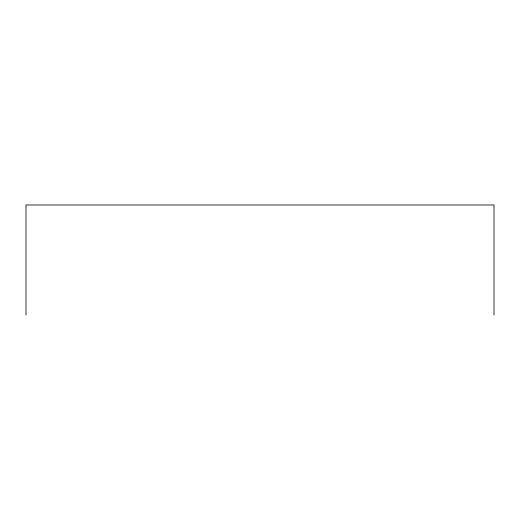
<?xml version="1.0" encoding="UTF-8"?>
<svg xmlns="http://www.w3.org/2000/svg" width="520" height="520" viewBox="0 0 520 520"><rect width="100%" height="100%" fill="white"/><g stroke="black" fill="none" stroke-linecap="round" stroke-linejoin="round"><path stroke-width="0.78" d="M494 315.016L494 204.984L26 204.984L26 315.016"/></g></svg>
